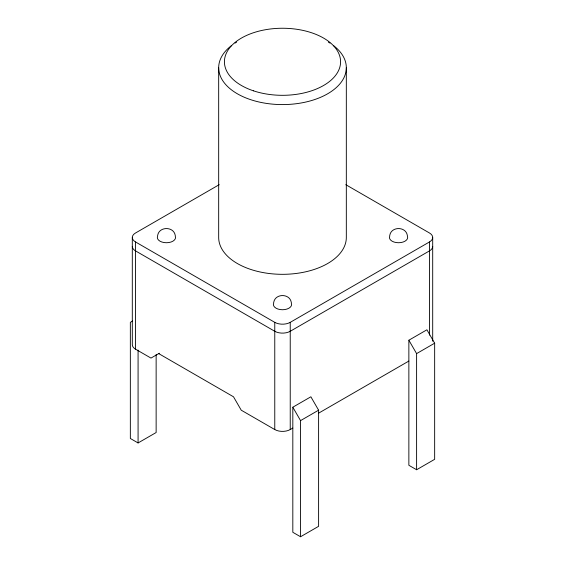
<?xml version="1.0" encoding="UTF-8"?>
<svg xmlns="http://www.w3.org/2000/svg" width="565" height="565" viewBox="0 0 565 565"><rect width="100%" height="100%" fill="white"/><g stroke="black" fill="none" stroke-linecap="round" stroke-linejoin="round"><path stroke-width="0.85" d="M157.642 235.548C158.963 226.233 173.935 226.233 175.256 235.548M273.693 302.55C275.014 293.235 289.986 293.235 291.307 302.55M389.744 235.548C391.065 226.233 406.037 226.233 407.358 235.548M219.213 184.684L135.501 233.006A10.94 6.314 0 0 0 135.501 241.94L135.501 349.149L150.975 358.083L159.358 353.238M132.598 321.04L130.346 322.347L130.346 438.482L138.079 442.946L156.138 432.529L156.138 354.58M135.501 241.94L274.767 322.347A10.94 6.314 0 0 0 290.233 322.347L429.499 241.94A10.94 6.314 0 0 0 429.499 233.006L345.787 184.684M292.818 407.21L310.87 396.792L318.603 410.19L318.603 526.326L300.552 536.75L292.818 532.287L292.818 407.21L300.552 420.614L300.552 536.75M408.862 340.215L426.921 329.791L434.655 343.188L434.655 459.324L416.603 469.748L408.862 465.285L408.862 340.215L416.603 353.612L416.603 469.748M300.552 420.614L318.603 410.19M416.603 353.612L434.655 343.188M158.716 353.612L233.5 396.792L241.241 410.19L274.767 429.548A10.94 6.314 0 0 0 290.233 429.548L292.818 428.058M318.406 413.283L408.862 361.056M432.698 237.477L432.698 341.168M429.499 241.94L429.499 335.109M346.324 67.736L346.324 237.477A63.824 36.852 0 0 1 282.5 274.322A63.824 36.852 0 0 1 218.676 237.477L218.676 67.736M290.233 322.347L290.233 429.548M274.767 322.347L274.767 429.548M138.079 350.109L138.079 442.946M132.302 237.477L132.302 344.678A10.94 6.314 0 0 0 135.501 349.149M432.698 246.411A10.94 6.314 0 0 1 429.499 250.874L290.233 331.281A10.94 6.314 0 0 1 274.767 331.281L135.501 250.874A10.94 6.314 0 0 1 132.302 246.411M291.307 303.115A9.118 5.262 0 0 1 282.5 309.74A9.118 5.262 0 0 1 273.693 303.115M175.256 236.114A9.118 5.262 0 0 1 166.449 242.738A9.118 5.262 0 0 1 157.642 236.114M407.358 236.114A9.118 5.262 0 0 1 398.551 242.738A9.118 5.262 0 0 1 389.744 236.114M333.477 45.56A63.824 36.852 0 0 1 325.482 94.977A63.824 36.852 0 0 1 239.518 94.977A63.824 36.852 0 0 1 231.523 45.56M235.082 43.074A63.824 36.852 0 0 1 236.594 42.135M328.406 42.135A63.824 36.852 0 0 1 329.918 43.074M253.459 90.824A58.082 33.533 0 0 0 340.582 61.783A58.082 33.533 0 0 0 253.459 32.742A58.082 33.533 0 0 0 253.459 90.824"/></g></svg>
